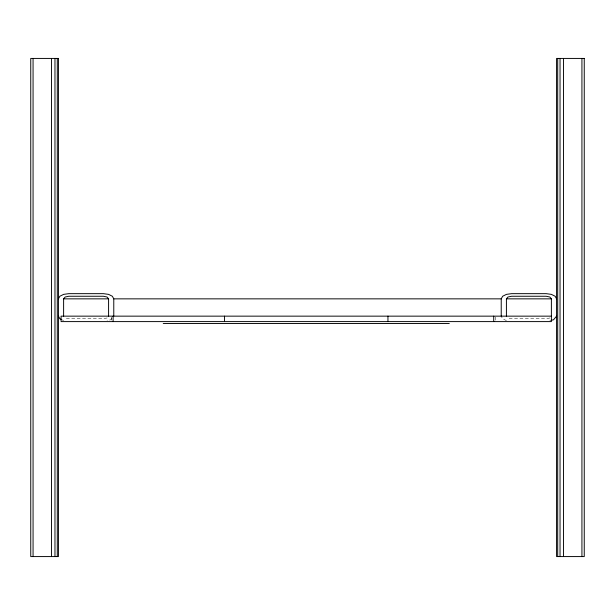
<?xml version="1.0" encoding="UTF-8"?>
<svg xmlns="http://www.w3.org/2000/svg" width="615" height="615" viewBox="0 0 615 615"><rect width="100%" height="100%" fill="white"/><g stroke="black" fill="none" stroke-linecap="round" stroke-linejoin="round"><path stroke-width="0.46" stroke-dasharray="3.08 2.31" d="M111.938 318.347L110.715 319.808L107.056 320.576M107.056 317.978L103.397 318.739L68.803 318.739L65.144 317.978M549.856 317.978L546.197 318.739L511.603 318.739L507.944 317.978M549.856 320.576L551.686 320.192M506.429 320.63L502.632 318.739L501.225 316.148M62.107 319.877L63.629 320.63M495.344 317.056L495.344 320.692M111.546 317.056L111.546 320.692"/><path stroke-width="0.92" d="M58.425 298.852L59.832 296.261L63.629 294.37L68.803 293.663L103.397 293.663L108.571 294.37L112.368 296.261L113.775 298.852L113.775 316.148M501.225 316.148L501.225 298.852L502.632 296.261L506.429 294.37L511.603 293.663L546.197 293.663L551.371 294.37L555.168 296.261L556.575 298.852M63.614 316.148L63.614 298.852L65.144 297.022L68.803 296.253L103.397 296.253L107.056 297.022L108.586 298.852L108.586 316.148M506.414 316.148L506.414 298.852L507.944 297.022L511.603 296.253L546.197 296.253L549.856 297.022L551.386 298.852L551.386 321.599L61.077 321.599L61.077 316.148L551.386 316.148M556.575 316.148L553.515 319.808L551.686 320.192M63.614 298.852L108.586 298.852M113.775 298.852L501.225 298.852M506.414 298.852L551.386 298.852M163.244 323.536L449.288 323.536M61.354 319.493L59.832 318.739L58.425 316.148M581.928 58.425L581.928 556.575M563.494 58.425L563.494 556.575M560.034 58.425L560.034 556.575M557.713 58.425L557.713 556.575M493.714 316.148L493.714 321.599M387.95 316.148L387.95 321.599M224.513 316.148L224.513 321.599M113.114 316.148L113.114 321.599M57.28 58.425L57.28 556.575M54.966 58.425L54.966 556.575M51.506 58.425L51.506 556.575M33.064 58.425L33.064 556.575M58.425 58.425L30.75 58.425L30.75 556.575L58.425 556.575L58.425 58.425M584.25 58.425L556.575 58.425L556.575 556.575L584.25 556.575L584.25 58.425"/></g></svg>
